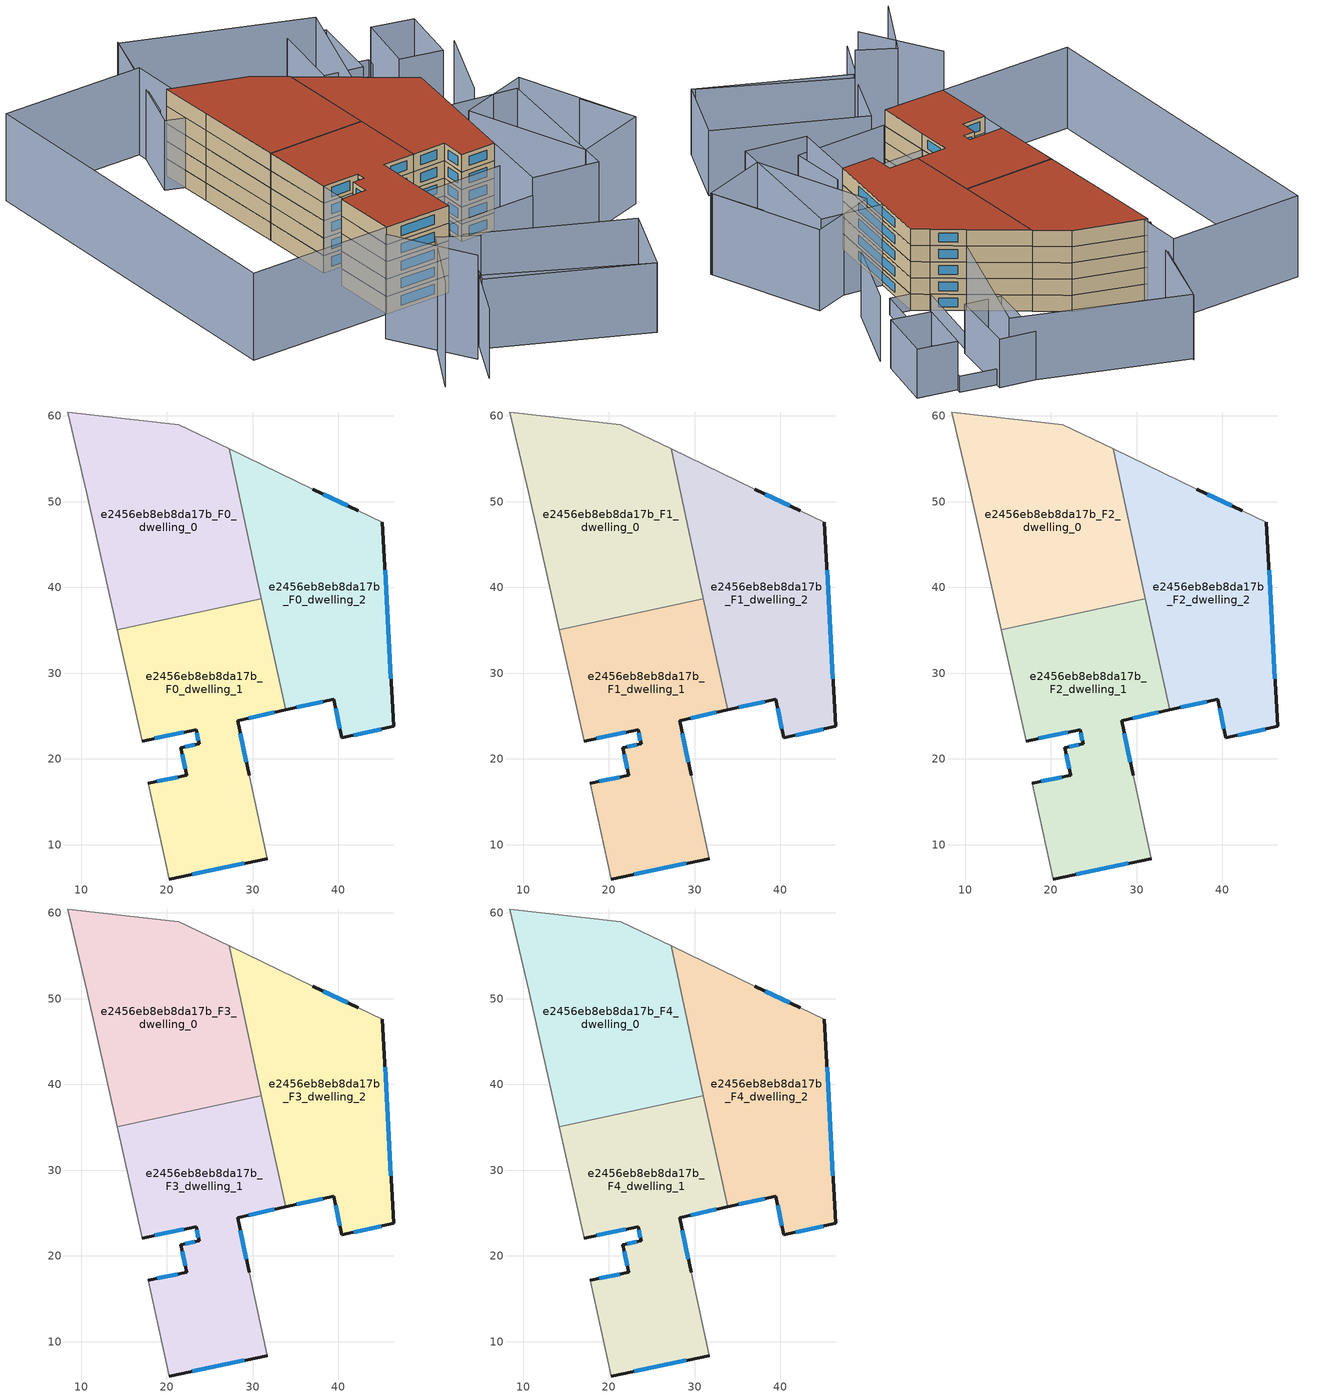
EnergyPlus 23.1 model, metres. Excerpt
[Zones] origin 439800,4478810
e2456eb8eb8da17b_F0_dwelling_0
 floor ground (EU_floor_Construction): 27.24,56.16 31.02,38.69 14.2,35.05 10.63,50.96 8.47,60.45 21.36,58.99 z0
 wall adiabatic (EU_wall_Construction): 27.24,56.16 21.36,58.99 8.47,60.45 10.63,50.96 14.2,35.05 z0:3
 wall to e2456eb8eb8da17b_F0_dwelling_1 (EU_wall_Construction): 14.2,35.05 31.02,38.69 z0:3
 wall to e2456eb8eb8da17b_F0_dwelling_2 (EU_wall_Construction): 31.02,38.69 27.24,56.16 z0:3
e2456eb8eb8da17b_F0_dwelling_1
 floor ground (EU_floor_Construction): 31.02,38.69 33.83,25.71 28.24,24.47 29.6,18.09 31.69,8.36 20.3,6 17.84,17.14 22.31,18.12 21.65,21.3 23.75,21.75 23.42,23.42 17.11,22.07 14.2,35.05 z0
 wall outside (EU_wall_Construction): 29.6,18.09 28.24,24.47 33.83,25.71 / 20.3,6 31.69,8.36 / 17.11,22.07 23.42,23.42 23.75,21.75 21.65,21.3 22.32,18.12 17.84,17.14 z0:3
 wall adiabatic (EU_wall_Construction): 31.69,8.36 29.6,18.09 / 17.84,17.14 20.3,6 / 14.2,35.05 17.11,22.07 z0:3
 wall to e2456eb8eb8da17b_F0_dwelling_2 (EU_wall_Construction): 33.83,25.71 31.02,38.69 z0:3
 window (EU_Window_Construction): 29.28,19.58 28.56,22.98 / 22.97,6.55 29.02,7.81 / 21.27,17.89 18.89,17.37 / 21.8,20.55 22.16,18.86 / 23.26,21.64 22.14,21.4 / 23.5,23.03 23.67,22.14 / 18.59,22.38 21.94,23.11 / 29.55,24.76 32.52,25.42 z0.7:2.3
e2456eb8eb8da17b_F0_dwelling_2
 floor ground (EU_floor_Construction): 42.31,48.95 45.14,47.58 46.42,23.8 40.4,22.44 39.48,26.96 33.83,25.71 27.24,56.16 37.01,51.47 z0
 wall outside (EU_wall_Construction): 33.83,25.71 39.48,26.96 40.4,22.44 46.42,23.8 45.14,47.58 / 42.31,48.95 37.02,51.47 z0:3
 wall adiabatic (EU_wall_Construction): 37.02,51.47 27.24,56.16 / 45.14,47.58 42.31,48.95 z0:3
 window (EU_Window_Construction): 46.12,29.37 45.44,42.01 / 41.81,22.76 45.01,23.49 / 39.7,25.9 40.19,23.5 / 35.15,26 38.16,26.67 / 41.07,49.54 38.26,50.88 z0.7:2.3
e2456eb8eb8da17b_F1_dwelling_0
 floor to e2456eb8eb8da17b_F0_dwelling_0 (EU_floor_Construction): 27.24,56.16 31.02,38.69 14.2,35.05 10.63,50.96 8.47,60.45 21.36,58.99 z3
 wall adiabatic (EU_wall_Construction): 27.24,56.16 21.36,58.99 8.47,60.45 10.63,50.96 14.2,35.05 z3:6
 wall to e2456eb8eb8da17b_F1_dwelling_1 (EU_wall_Construction): 14.2,35.05 31.02,38.69 z3:6
 wall to e2456eb8eb8da17b_F1_dwelling_2 (EU_wall_Construction): 31.02,38.69 27.24,56.16 z3:6
e2456eb8eb8da17b_F1_dwelling_1
 floor to e2456eb8eb8da17b_F0_dwelling_1 (EU_floor_Construction): 31.02,38.69 33.83,25.71 28.24,24.47 29.6,18.09 31.69,8.36 20.3,6 17.84,17.14 22.31,18.12 21.65,21.3 23.75,21.75 23.42,23.42 17.11,22.07 14.2,35.05 z3
 wall outside (EU_wall_Construction): 29.6,18.09 28.24,24.47 33.83,25.71 / 20.3,6 31.69,8.36 / 17.11,22.07 23.42,23.42 23.75,21.75 21.65,21.3 22.32,18.12 17.84,17.14 z3:6
 wall adiabatic (EU_wall_Construction): 31.69,8.36 29.6,18.09 / 17.84,17.14 20.3,6 / 14.2,35.05 17.11,22.07 z3:6
 wall to e2456eb8eb8da17b_F1_dwelling_2 (EU_wall_Construction): 33.83,25.71 31.02,38.69 z3:6
 window (EU_Window_Construction): 29.28,19.58 28.56,22.98 / 22.97,6.55 29.02,7.81 / 21.27,17.89 18.89,17.37 / 21.8,20.55 22.16,18.86 / 23.26,21.64 22.14,21.4 / 23.5,23.03 23.67,22.14 / 18.59,22.38 21.94,23.11 / 29.55,24.76 32.52,25.42 z3.7:5.3
e2456eb8eb8da17b_F1_dwelling_2
 floor to e2456eb8eb8da17b_F0_dwelling_2 (EU_floor_Construction): 42.31,48.95 45.14,47.58 46.42,23.8 40.4,22.44 39.48,26.96 33.83,25.71 27.24,56.16 37.01,51.47 z3
 wall outside (EU_wall_Construction): 33.83,25.71 39.48,26.96 40.4,22.44 46.42,23.8 45.14,47.58 / 42.31,48.95 37.02,51.47 z3:6
 wall adiabatic (EU_wall_Construction): 37.02,51.47 27.24,56.16 / 45.14,47.58 42.31,48.95 z3:6
 window (EU_Window_Construction): 46.12,29.37 45.44,42.01 / 41.81,22.76 45.01,23.49 / 39.7,25.9 40.19,23.5 / 35.15,26 38.16,26.67 / 41.07,49.54 38.26,50.88 z3.7:5.3
e2456eb8eb8da17b_F2_dwelling_0
 floor to e2456eb8eb8da17b_F1_dwelling_0 (EU_floor_Construction): 27.24,56.16 31.02,38.69 14.2,35.05 10.63,50.96 8.47,60.45 21.36,58.99 z6
 wall adiabatic (EU_wall_Construction): 27.24,56.16 21.36,58.99 8.47,60.45 10.63,50.96 14.2,35.05 z6:9
 wall to e2456eb8eb8da17b_F2_dwelling_1 (EU_wall_Construction): 14.2,35.05 31.02,38.69 z6:9
 wall to e2456eb8eb8da17b_F2_dwelling_2 (EU_wall_Construction): 31.02,38.69 27.24,56.16 z6:9
e2456eb8eb8da17b_F2_dwelling_1
 floor to e2456eb8eb8da17b_F1_dwelling_1 (EU_floor_Construction): 31.02,38.69 33.83,25.71 28.24,24.47 29.6,18.09 31.69,8.36 20.3,6 17.84,17.14 22.31,18.12 21.65,21.3 23.75,21.75 23.42,23.42 17.11,22.07 14.2,35.05 z6
 wall outside (EU_wall_Construction): 29.6,18.09 28.24,24.47 33.83,25.71 / 20.3,6 31.69,8.36 / 17.11,22.07 23.42,23.42 23.75,21.75 21.65,21.3 22.32,18.12 17.84,17.14 z6:9
 wall adiabatic (EU_wall_Construction): 31.69,8.36 29.6,18.09 / 17.84,17.14 20.3,6 / 14.2,35.05 17.11,22.07 z6:9
 wall to e2456eb8eb8da17b_F2_dwelling_2 (EU_wall_Construction): 33.83,25.71 31.02,38.69 z6:9
 window (EU_Window_Construction): 29.28,19.58 28.56,22.98 / 22.97,6.55 29.02,7.81 / 21.27,17.89 18.89,17.37 / 21.8,20.55 22.16,18.86 / 23.26,21.64 22.14,21.4 / 23.5,23.03 23.67,22.14 / 18.59,22.38 21.94,23.11 / 29.55,24.76 32.52,25.42 z6.7:8.3
e2456eb8eb8da17b_F2_dwelling_2
 floor to e2456eb8eb8da17b_F1_dwelling_2 (EU_floor_Construction): 42.31,48.95 45.14,47.58 46.42,23.8 40.4,22.44 39.48,26.96 33.83,25.71 27.24,56.16 37.01,51.47 z6
 wall outside (EU_wall_Construction): 33.83,25.71 39.48,26.96 40.4,22.44 46.42,23.8 45.14,47.58 / 42.31,48.95 37.02,51.47 z6:9
 wall adiabatic (EU_wall_Construction): 37.02,51.47 27.24,56.16 / 45.14,47.58 42.31,48.95 z6:9
 window (EU_Window_Construction): 46.12,29.37 45.44,42.01 / 41.81,22.76 45.01,23.49 / 39.7,25.9 40.19,23.5 / 35.15,26 38.16,26.67 / 41.07,49.54 38.26,50.88 z6.7:8.3
e2456eb8eb8da17b_F3_dwelling_0
 floor to e2456eb8eb8da17b_F2_dwelling_0 (EU_floor_Construction): 27.24,56.16 31.02,38.69 14.2,35.05 10.63,50.96 8.47,60.45 21.36,58.99 z9
 wall adiabatic (EU_wall_Construction): 27.24,56.16 21.36,58.99 8.47,60.45 10.63,50.96 14.2,35.05 z9:12
 wall to e2456eb8eb8da17b_F3_dwelling_1 (EU_wall_Construction): 14.2,35.05 31.02,38.69 z9:12
 wall to e2456eb8eb8da17b_F3_dwelling_2 (EU_wall_Construction): 31.02,38.69 27.24,56.16 z9:12
e2456eb8eb8da17b_F3_dwelling_1
 floor to e2456eb8eb8da17b_F2_dwelling_1 (EU_floor_Construction): 31.02,38.69 33.83,25.71 28.24,24.47 29.6,18.09 31.69,8.36 20.3,6 17.84,17.14 22.31,18.12 21.65,21.3 23.75,21.75 23.42,23.42 17.11,22.07 14.2,35.05 z9
 wall outside (EU_wall_Construction): 29.6,18.09 28.24,24.47 33.83,25.71 / 20.3,6 31.69,8.36 / 17.11,22.07 23.42,23.42 23.75,21.75 21.65,21.3 22.32,18.12 17.84,17.14 z9:12
 wall adiabatic (EU_wall_Construction): 31.69,8.36 29.6,18.09 / 17.84,17.14 20.3,6 / 14.2,35.05 17.11,22.07 z9:12
 wall to e2456eb8eb8da17b_F3_dwelling_2 (EU_wall_Construction): 33.83,25.71 31.02,38.69 z9:12
 window (EU_Window_Construction): 29.28,19.58 28.56,22.98 / 22.97,6.55 29.02,7.81 / 21.27,17.89 18.89,17.37 / 21.8,20.55 22.16,18.86 / 23.26,21.64 22.14,21.4 / 23.5,23.03 23.67,22.14 / 18.59,22.38 21.94,23.11 / 29.55,24.76 32.52,25.42 z9.7:11.3
e2456eb8eb8da17b_F3_dwelling_2
 floor to e2456eb8eb8da17b_F2_dwelling_2 (EU_floor_Construction): 42.31,48.95 45.14,47.58 46.42,23.8 40.4,22.44 39.48,26.96 33.83,25.71 27.24,56.16 37.01,51.47 z9
 wall outside (EU_wall_Construction): 33.83,25.71 39.48,26.96 40.4,22.44 46.42,23.8 45.14,47.58 / 42.31,48.95 37.02,51.47 z9:12
 wall adiabatic (EU_wall_Construction): 37.02,51.47 27.24,56.16 / 45.14,47.58 42.31,48.95 z9:12
 window (EU_Window_Construction): 46.12,29.37 45.44,42.01 / 41.81,22.76 45.01,23.49 / 39.7,25.9 40.19,23.5 / 35.15,26 38.16,26.67 / 41.07,49.54 38.26,50.88 z9.7:11.3
e2456eb8eb8da17b_F4_dwelling_0
 floor to e2456eb8eb8da17b_F3_dwelling_0 (EU_floor_Construction): 27.24,56.16 31.02,38.69 14.2,35.05 10.63,50.96 8.47,60.45 21.36,58.99 z12
 wall adiabatic (EU_wall_Construction): 27.24,56.16 21.36,58.99 8.47,60.45 10.63,50.96 14.2,35.05 z12:15
 wall to e2456eb8eb8da17b_F4_dwelling_1 (EU_wall_Construction): 14.2,35.05 31.02,38.69 z12:15
 wall to e2456eb8eb8da17b_F4_dwelling_2 (EU_wall_Construction): 31.02,38.69 27.24,56.16 z12:15
 roof outside (EU_roof_Construction): 31.02,38.69 27.24,56.16 21.36,58.99 8.47,60.45 10.63,50.96 14.2,35.05 z15
e2456eb8eb8da17b_F4_dwelling_1
 floor to e2456eb8eb8da17b_F3_dwelling_1 (EU_floor_Construction): 31.02,38.69 33.83,25.71 28.24,24.47 29.6,18.09 31.69,8.36 20.3,6 17.84,17.14 22.31,18.12 21.65,21.3 23.75,21.75 23.42,23.42 17.11,22.07 14.2,35.05 z12
 wall outside (EU_wall_Construction): 29.6,18.09 28.24,24.47 33.83,25.71 / 20.3,6 31.69,8.36 / 17.11,22.07 23.42,23.42 23.75,21.75 21.65,21.3 22.32,18.12 17.84,17.14 z12:15
 wall adiabatic (EU_wall_Construction): 31.69,8.36 29.6,18.09 / 17.84,17.14 20.3,6 / 14.2,35.05 17.11,22.07 z12:15
 wall to e2456eb8eb8da17b_F4_dwelling_2 (EU_wall_Construction): 33.83,25.71 31.02,38.69 z12:15
 window (EU_Window_Construction): 29.28,19.58 28.56,22.98 / 22.97,6.55 29.02,7.81 / 21.27,17.89 18.89,17.37 / 21.8,20.55 22.16,18.86 / 23.26,21.64 22.14,21.4 / 23.5,23.03 23.67,22.14 / 18.59,22.38 21.94,23.11 / 29.55,24.76 32.52,25.42 z12.7:14.3
 roof outside (EU_roof_Construction): 31.69,8.36 29.6,18.09 28.24,24.47 33.83,25.71 31.02,38.69 14.2,35.05 17.11,22.07 23.42,23.42 23.75,21.75 21.65,21.3 22.31,18.12 17.84,17.14 20.3,6 z15
e2456eb8eb8da17b_F4_dwelling_2
 floor to e2456eb8eb8da17b_F3_dwelling_2 (EU_floor_Construction): 42.31,48.95 45.14,47.58 46.42,23.8 40.4,22.44 39.48,26.96 33.83,25.71 27.24,56.16 37.01,51.47 z12
 wall outside (EU_wall_Construction): 33.83,25.71 39.48,26.96 40.4,22.44 46.42,23.8 45.14,47.58 / 42.31,48.95 37.02,51.47 z12:15
 wall adiabatic (EU_wall_Construction): 37.02,51.47 27.24,56.16 / 45.14,47.58 42.31,48.95 z12:15
 window (EU_Window_Construction): 46.12,29.37 45.44,42.01 / 41.81,22.76 45.01,23.49 / 39.7,25.9 40.19,23.5 / 35.15,26 38.16,26.67 / 41.07,49.54 38.26,50.88 z12.7:14.3
 roof outside (EU_roof_Construction): 46.42,23.8 45.14,47.58 42.31,48.95 37.01,51.47 27.24,56.16 33.83,25.71 39.48,26.96 40.4,22.44 z15
shading: 16.84,-1.1 26.73,-13 / 18.57,-19.02 23.29,-5.14 / 23.29,-5.14 29.87,-7.37 z0:18; 25.8,-19.34 28.9,-8.74 / 28.9,-8.74 54.48,-16.24 / 53.39,46.26 57.03,61.44 / 10.36,82.46 7.06,59.84 / 55.18,-16.48 28.82,-10.17 / 28.82,-10.17 32.24,4.12 / 32.24,4.12 58.6,-2.19 / 58.6,-2.19 55.18,-16.48 / 31.79,7.91 29.55,18.32 / 29.55,18.32 46.53,21.97 / 46.53,21.97 48.77,11.56 / 48.77,11.56 31.79,7.91 / 10.31,82.09 41.1,77.19 / 41.1,77.19 37.01,51.47 / 37.01,51.47 6.22,56.36 / 6.22,56.36 10.31,82.09 z0:12; 69.45,22.85 64.26,31.47 / 47.09,11.2 45.66,37.81 / 45.66,37.81 57,38.42 / 57,38.42 58.43,11.81 / 58.43,11.81 47.09,11.2 / 58.69,41.53 69.58,22.62 / 69.58,22.62 58.2,16.06 / 58.2,16.06 47.3,34.98 / 47.3,34.98 58.69,41.53 / -4.34,0.96 -17.11,63.41 / -17.11,63.41 7.54,68.45 / 7.54,68.45 20.3,6 / 20.3,6 -4.34,0.96 z0:15; 49.69,76.69 48.84,47.47 / 48.84,47.47 42.27,47.67 / 42.27,47.67 43.12,76.88 / 43.12,76.88 49.69,76.69 z0:3; 49.34,64.65 49.67,75.79 / 49.67,75.79 56.86,75.58 / 56.86,75.58 56.53,64.44 / 56.53,64.44 49.34,64.65 / 43.17,77.96 43.29,64.68 / 43.29,64.68 36.76,64.62 / 36.76,64.62 36.63,77.9 / 36.63,77.9 43.17,77.96 z0:9
[Building]
EU S2 Campaign: North Axis=0; Terrain=City; Solar Distribution=FullExterior
[Site:Location]
Madrid: Latitude=40.5; Longitude=-3.5; Time Zone=1; Elevation=609
[SizingPeriod:WeatherFileDays]
AnnualSizingPeriod: Begin Month=1; Begin Day of Month=1; End Month=12; End Day of Month=31; Day of Week for Start Day=Monday; Use Weather File Daylight Saving Period=No; Use Weather File Rain and Snow Indicators=No
[MATERIAL]
EU_InternalMass_Material: Roughness=MediumRough; Thickness=0.1; Conductivity=1; Density=1800; Specific Heat=900; Thermal Absorptance=0.9; Solar Absorptance=0.7; Visible Absorptance=0.7
[MATERIAL:NOMASS] Roughness=MediumRough; Thermal Absorptance=0.9; Solar Absorptance=0.7; Visible Absorptance=0.7
Name | Thermal Resistance
EU_wall_NoMass | 0.419739
EU_roof_NoMass | 0.352165
EU_floor_NoMass | 0.608284
[WINDOWMATERIAL:SIMPLEGLAZINGSYSTEM]
EU_Window_SimpleGlazing: UFactor=4.8352; Solar Heat Gain Coefficient=0.85; Visible Transmittance=0.85
[CONSTRUCTION]
EU_wall_Construction: EU_wall_NoMass
EU_roof_Construction: EU_roof_NoMass
EU_floor_Construction: EU_floor_NoMass
EU_Window_Construction: EU_Window_SimpleGlazing
EU_InternalMass_Construction: EU_InternalMass_Material
[ZONE] Type=1; Multiplier=1; Ceiling Height=autocalculate; Floor Area=autocalculate; Part of Total Floor Area=Yes
Name | Volume
e2456eb8eb8da17b_F0_dwelling_0; e2456eb8eb8da17b_F1_dwelling_0; e2456eb8eb8da17b_F2_dwelling_0; e2456eb8eb8da17b_F3_dwelling_0; e2456eb8eb8da17b_F4_dwelling_0 | 1180.9
e2456eb8eb8da17b_F0_dwelling_1; e2456eb8eb8da17b_F1_dwelling_1; e2456eb8eb8da17b_F2_dwelling_1; e2456eb8eb8da17b_F3_dwelling_1; e2456eb8eb8da17b_F4_dwelling_1 | 1180.91
e2456eb8eb8da17b_F0_dwelling_2; e2456eb8eb8da17b_F1_dwelling_2; e2456eb8eb8da17b_F2_dwelling_2; e2456eb8eb8da17b_F3_dwelling_2; e2456eb8eb8da17b_F4_dwelling_2 | 1180.94
[INTERNALMASS] Construction=EU_InternalMass_Construction
Name | Zone or ZoneList | Surface Area
e2456eb8eb8da17b_F0_dwelling_0_EU_InternalMass | e2456eb8eb8da17b_F0_dwelling_0 | 393.631
e2456eb8eb8da17b_F0_dwelling_1_EU_InternalMass | e2456eb8eb8da17b_F0_dwelling_1 | 393.636
e2456eb8eb8da17b_F0_dwelling_2_EU_InternalMass | e2456eb8eb8da17b_F0_dwelling_2 | 393.648
e2456eb8eb8da17b_F1_dwelling_0_EU_InternalMass | e2456eb8eb8da17b_F1_dwelling_0 | 393.631
e2456eb8eb8da17b_F1_dwelling_1_EU_InternalMass | e2456eb8eb8da17b_F1_dwelling_1 | 393.636
e2456eb8eb8da17b_F1_dwelling_2_EU_InternalMass | e2456eb8eb8da17b_F1_dwelling_2 | 393.648
e2456eb8eb8da17b_F2_dwelling_0_EU_InternalMass | e2456eb8eb8da17b_F2_dwelling_0 | 393.631
e2456eb8eb8da17b_F2_dwelling_1_EU_InternalMass | e2456eb8eb8da17b_F2_dwelling_1 | 393.636
e2456eb8eb8da17b_F2_dwelling_2_EU_InternalMass | e2456eb8eb8da17b_F2_dwelling_2 | 393.648
e2456eb8eb8da17b_F3_dwelling_0_EU_InternalMass | e2456eb8eb8da17b_F3_dwelling_0 | 393.631
e2456eb8eb8da17b_F3_dwelling_1_EU_InternalMass | e2456eb8eb8da17b_F3_dwelling_1 | 393.636
e2456eb8eb8da17b_F3_dwelling_2_EU_InternalMass | e2456eb8eb8da17b_F3_dwelling_2 | 393.648
e2456eb8eb8da17b_F4_dwelling_0_EU_InternalMass | e2456eb8eb8da17b_F4_dwelling_0 | 393.631
e2456eb8eb8da17b_F4_dwelling_1_EU_InternalMass | e2456eb8eb8da17b_F4_dwelling_1 | 393.636
e2456eb8eb8da17b_F4_dwelling_2_EU_InternalMass | e2456eb8eb8da17b_F4_dwelling_2 | 393.648
[OTHEREQUIPMENT] Fuel Type=Electricity; Design Level Calculation Method=Watts/Area; Power per Zone Floor Area=1; Fraction Latent=0; Fraction Radiant=0; Fraction Lost=0; Carbon Dioxide Generation Rate=0; EndUse Subcategory=EU_Step8_InternalGains
Name | Zone or ZoneList or Space or SpaceList | Schedule
EU_Step8_InternalGain_e2456eb8eb8da17b_F0_dwelling_0_f000 | e2456eb8eb8da17b_F0_dwelling_0 | EU_Step8_GainSchedule_e2456eb8eb8da17b_F0_dwelling_0_f000
EU_Step8_InternalGain_e2456eb8eb8da17b_F0_dwelling_1_f000 | e2456eb8eb8da17b_F0_dwelling_1 | EU_Step8_GainSchedule_e2456eb8eb8da17b_F0_dwelling_1_f000
EU_Step8_InternalGain_e2456eb8eb8da17b_F0_dwelling_2_f000 | e2456eb8eb8da17b_F0_dwelling_2 | EU_Step8_GainSchedule_e2456eb8eb8da17b_F0_dwelling_2_f000
EU_Step8_InternalGain_e2456eb8eb8da17b_F1_dwelling_0_f000 | e2456eb8eb8da17b_F1_dwelling_0 | EU_Step8_GainSchedule_e2456eb8eb8da17b_F1_dwelling_0_f000
EU_Step8_InternalGain_e2456eb8eb8da17b_F1_dwelling_1_f000 | e2456eb8eb8da17b_F1_dwelling_1 | EU_Step8_GainSchedule_e2456eb8eb8da17b_F1_dwelling_1_f000
EU_Step8_InternalGain_e2456eb8eb8da17b_F1_dwelling_2_f000 | e2456eb8eb8da17b_F1_dwelling_2 | EU_Step8_GainSchedule_e2456eb8eb8da17b_F1_dwelling_2_f000
EU_Step8_InternalGain_e2456eb8eb8da17b_F2_dwelling_0_f000 | e2456eb8eb8da17b_F2_dwelling_0 | EU_Step8_GainSchedule_e2456eb8eb8da17b_F2_dwelling_0_f000
EU_Step8_InternalGain_e2456eb8eb8da17b_F2_dwelling_1_f000 | e2456eb8eb8da17b_F2_dwelling_1 | EU_Step8_GainSchedule_e2456eb8eb8da17b_F2_dwelling_1_f000
EU_Step8_InternalGain_e2456eb8eb8da17b_F2_dwelling_2_f000 | e2456eb8eb8da17b_F2_dwelling_2 | EU_Step8_GainSchedule_e2456eb8eb8da17b_F2_dwelling_2_f000
EU_Step8_InternalGain_e2456eb8eb8da17b_F3_dwelling_0_f000 | e2456eb8eb8da17b_F3_dwelling_0 | EU_Step8_GainSchedule_e2456eb8eb8da17b_F3_dwelling_0_f000
EU_Step8_InternalGain_e2456eb8eb8da17b_F3_dwelling_1_f000 | e2456eb8eb8da17b_F3_dwelling_1 | EU_Step8_GainSchedule_e2456eb8eb8da17b_F3_dwelling_1_f000
EU_Step8_InternalGain_e2456eb8eb8da17b_F3_dwelling_2_f000 | e2456eb8eb8da17b_F3_dwelling_2 | EU_Step8_GainSchedule_e2456eb8eb8da17b_F3_dwelling_2_f000
EU_Step8_InternalGain_e2456eb8eb8da17b_F4_dwelling_0_f000 | e2456eb8eb8da17b_F4_dwelling_0 | EU_Step8_GainSchedule_e2456eb8eb8da17b_F4_dwelling_0_f000
EU_Step8_InternalGain_e2456eb8eb8da17b_F4_dwelling_1_f000 | e2456eb8eb8da17b_F4_dwelling_1 | EU_Step8_GainSchedule_e2456eb8eb8da17b_F4_dwelling_1_f000
EU_Step8_InternalGain_e2456eb8eb8da17b_F4_dwelling_2_f000 | e2456eb8eb8da17b_F4_dwelling_2 | EU_Step8_GainSchedule_e2456eb8eb8da17b_F4_dwelling_2_f000
[ZONEVENTILATION:DESIGNFLOWRATE] Schedule=EU_AlwaysOn; Design Flow Rate Calculation Method=AirChanges/Hour; Air Changes per Hour=0.703302; Ventilation Type=Natural; Fan Pressure Rise=0; Fan Total Efficiency=1; Constant Term Coefficient=1; Temperature Term Coefficient=0; Velocity Term Coefficient=0; Velocity Squared Term Coefficient=0; Minimum Indoor Temperature=-100; Maximum Indoor Temperature=100; Delta Temperature=-100; Minimum Outdoor Temperature=-100; Maximum Outdoor Temperature=100; Maximum Wind Speed=40
Name | Zone or ZoneList or Space or SpaceList
EU_ConstantAir_e2456eb8eb8da17b_F0_dwelling_0 | e2456eb8eb8da17b_F0_dwelling_0
EU_ConstantAir_e2456eb8eb8da17b_F0_dwelling_1 | e2456eb8eb8da17b_F0_dwelling_1
EU_ConstantAir_e2456eb8eb8da17b_F0_dwelling_2 | e2456eb8eb8da17b_F0_dwelling_2
EU_ConstantAir_e2456eb8eb8da17b_F1_dwelling_0 | e2456eb8eb8da17b_F1_dwelling_0
EU_ConstantAir_e2456eb8eb8da17b_F1_dwelling_1 | e2456eb8eb8da17b_F1_dwelling_1
EU_ConstantAir_e2456eb8eb8da17b_F1_dwelling_2 | e2456eb8eb8da17b_F1_dwelling_2
EU_ConstantAir_e2456eb8eb8da17b_F2_dwelling_0 | e2456eb8eb8da17b_F2_dwelling_0
EU_ConstantAir_e2456eb8eb8da17b_F2_dwelling_1 | e2456eb8eb8da17b_F2_dwelling_1
EU_ConstantAir_e2456eb8eb8da17b_F2_dwelling_2 | e2456eb8eb8da17b_F2_dwelling_2
EU_ConstantAir_e2456eb8eb8da17b_F3_dwelling_0 | e2456eb8eb8da17b_F3_dwelling_0
EU_ConstantAir_e2456eb8eb8da17b_F3_dwelling_1 | e2456eb8eb8da17b_F3_dwelling_1
EU_ConstantAir_e2456eb8eb8da17b_F3_dwelling_2 | e2456eb8eb8da17b_F3_dwelling_2
EU_ConstantAir_e2456eb8eb8da17b_F4_dwelling_0 | e2456eb8eb8da17b_F4_dwelling_0
EU_ConstantAir_e2456eb8eb8da17b_F4_dwelling_1 | e2456eb8eb8da17b_F4_dwelling_1
EU_ConstantAir_e2456eb8eb8da17b_F4_dwelling_2 | e2456eb8eb8da17b_F4_dwelling_2
[HVACTEMPLATE:THERMOSTAT] Constant Heating Setpoint=20; Constant Cooling Setpoint=50
EU_HeatOnly_e2456eb8eb8da17b_F0_dwelling_0; EU_HeatOnly_e2456eb8eb8da17b_F0_dwelling_1; EU_HeatOnly_e2456eb8eb8da17b_F0_dwelling_2; EU_HeatOnly_e2456eb8eb8da17b_F1_dwelling_0; EU_HeatOnly_e2456eb8eb8da17b_F1_dwelling_1; EU_HeatOnly_e2456eb8eb8da17b_F1_dwelling_2; EU_HeatOnly_e2456eb8eb8da17b_F2_dwelling_0; EU_HeatOnly_e2456eb8eb8da17b_F2_dwelling_1; EU_HeatOnly_e2456eb8eb8da17b_F2_dwelling_2; EU_HeatOnly_e2456eb8eb8da17b_F3_dwelling_0; EU_HeatOnly_e2456eb8eb8da17b_F3_dwelling_1; EU_HeatOnly_e2456eb8eb8da17b_F3_dwelling_2; EU_HeatOnly_e2456eb8eb8da17b_F4_dwelling_0; EU_HeatOnly_e2456eb8eb8da17b_F4_dwelling_1; EU_HeatOnly_e2456eb8eb8da17b_F4_dwelling_2
[HVACTEMPLATE:ZONE:IDEALLOADSAIRSYSTEM] System Availability Schedule=EU_AlwaysOn; Maximum Heating Supply Air Temperature=50; Minimum Cooling Supply Air Temperature=13; Maximum Heating Supply Air Humidity Ratio=0.0156; Minimum Cooling Supply Air Humidity Ratio=0.0077; Heating Limit=NoLimit; Cooling Limit=NoLimit; Heating Availability Schedule=EU_AlwaysOn; Cooling Availability Schedule=EU_CoolingOff; Dehumidification Control Type=ConstantSensibleHeatRatio; Cooling Sensible Heat Ratio=0.7; Dehumidification Setpoint=60; Humidification Control Type=None; Humidification Setpoint=30; Outdoor Air Method=None; Outdoor Air Flow Rate per Person=0.00944; Outdoor Air Flow Rate per Zone Floor Area=0; Outdoor Air Flow Rate per Zone=0; Demand Controlled Ventilation Type=None; Outdoor Air Economizer Type=NoEconomizer; Heat Recovery Type=None; Sensible Heat Recovery Effectiveness=0.7; Latent Heat Recovery Effectiveness=0.65
Name | Template Thermostat
e2456eb8eb8da17b_F0_dwelling_0 | EU_HeatOnly_e2456eb8eb8da17b_F0_dwelling_0
e2456eb8eb8da17b_F0_dwelling_1 | EU_HeatOnly_e2456eb8eb8da17b_F0_dwelling_1
e2456eb8eb8da17b_F0_dwelling_2 | EU_HeatOnly_e2456eb8eb8da17b_F0_dwelling_2
e2456eb8eb8da17b_F1_dwelling_0 | EU_HeatOnly_e2456eb8eb8da17b_F1_dwelling_0
e2456eb8eb8da17b_F1_dwelling_1 | EU_HeatOnly_e2456eb8eb8da17b_F1_dwelling_1
e2456eb8eb8da17b_F1_dwelling_2 | EU_HeatOnly_e2456eb8eb8da17b_F1_dwelling_2
e2456eb8eb8da17b_F2_dwelling_0 | EU_HeatOnly_e2456eb8eb8da17b_F2_dwelling_0
e2456eb8eb8da17b_F2_dwelling_1 | EU_HeatOnly_e2456eb8eb8da17b_F2_dwelling_1
e2456eb8eb8da17b_F2_dwelling_2 | EU_HeatOnly_e2456eb8eb8da17b_F2_dwelling_2
e2456eb8eb8da17b_F3_dwelling_0 | EU_HeatOnly_e2456eb8eb8da17b_F3_dwelling_0
e2456eb8eb8da17b_F3_dwelling_1 | EU_HeatOnly_e2456eb8eb8da17b_F3_dwelling_1
e2456eb8eb8da17b_F3_dwelling_2 | EU_HeatOnly_e2456eb8eb8da17b_F3_dwelling_2
e2456eb8eb8da17b_F4_dwelling_0 | EU_HeatOnly_e2456eb8eb8da17b_F4_dwelling_0
e2456eb8eb8da17b_F4_dwelling_1 | EU_HeatOnly_e2456eb8eb8da17b_F4_dwelling_1
e2456eb8eb8da17b_F4_dwelling_2 | EU_HeatOnly_e2456eb8eb8da17b_F4_dwelling_2
[SIZING:ZONE] Zone Cooling Design Supply Air Temperature Input Method=SupplyAirTemperature; Zone Cooling Design Supply Air Temperature=13; Zone Heating Design Supply Air Temperature Input Method=SupplyAirTemperature; Zone Heating Design Supply Air Temperature=50; Zone Cooling Design Supply Air Humidity Ratio=0.008; Zone Heating Design Supply Air Humidity Ratio=0.008; Cooling Design Air Flow Method=DesignDay; Cooling Design Air Flow Rate=0; Cooling Minimum Air Flow per Zone Floor Area=0.000762; Cooling Minimum Air Flow=0; Cooling Minimum Air Flow Fraction=0.2; Heating Design Air Flow Method=DesignDay; Heating Design Air Flow Rate=0; Heating Maximum Air Flow per Zone Floor Area=0.002032; Heating Maximum Air Flow=0.141576; Heating Maximum Air Flow Fraction=0.3; Account for Dedicated Outdoor Air System=No; Dedicated Outdoor Air System Control Strategy=NeutralSupplyAir; Dedicated Outdoor Air Low Setpoint Temperature for Design=autosize; Dedicated Outdoor Air High Setpoint Temperature for Design=autosize; Zone Load Sizing Method=Sensible Load Only No Latent Load; Zone Latent Cooling Design Supply Air Humidity Ratio Input Method=HumidityRatioDifference; Zone Cooling Design Supply Air Humidity Ratio Difference=0.005; Zone Latent Heating Design Supply Air Humidity Ratio Input Method=HumidityRatioDifference; Zone Humidification Design Supply Air Humidity Ratio Difference=0.005
e2456eb8eb8da17b_F0_dwelling_0; e2456eb8eb8da17b_F0_dwelling_1; e2456eb8eb8da17b_F0_dwelling_2; e2456eb8eb8da17b_F1_dwelling_0; e2456eb8eb8da17b_F1_dwelling_1; e2456eb8eb8da17b_F1_dwelling_2; e2456eb8eb8da17b_F2_dwelling_0; e2456eb8eb8da17b_F2_dwelling_1; e2456eb8eb8da17b_F2_dwelling_2; e2456eb8eb8da17b_F3_dwelling_0; e2456eb8eb8da17b_F3_dwelling_1; e2456eb8eb8da17b_F3_dwelling_2; e2456eb8eb8da17b_F4_dwelling_0; e2456eb8eb8da17b_F4_dwelling_1; e2456eb8eb8da17b_F4_dwelling_2
[SCHEDULE:CONSTANT]
Name | Hourly Value
EU_AlwaysOn | 1
EU_CoolingOff | 0
[SCHEDULE:FILE] Column Number=1; Rows to Skip at Top=0; Number of Hours of Data=8760; Column Separator=Comma; Interpolate to Timestep=No; Minutes per Item=60; Adjust Schedule for Daylight Savings=Yes
Name | File
EU_Step8_GainSchedule_e2456eb8eb8da17b_F0_dwelling_0_f000 | ../../schedules/e2456eb8eb8da17b/e2456eb8eb8da17b_F0_dwelling_0_f000_gain.csv
EU_Step8_GainSchedule_e2456eb8eb8da17b_F0_dwelling_1_f000 | ../../schedules/e2456eb8eb8da17b/e2456eb8eb8da17b_F0_dwelling_1_f000_gain.csv
EU_Step8_GainSchedule_e2456eb8eb8da17b_F0_dwelling_2_f000 | ../../schedules/e2456eb8eb8da17b/e2456eb8eb8da17b_F0_dwelling_2_f000_gain.csv
EU_Step8_GainSchedule_e2456eb8eb8da17b_F1_dwelling_0_f000 | ../../schedules/e2456eb8eb8da17b/e2456eb8eb8da17b_F1_dwelling_0_f000_gain.csv
EU_Step8_GainSchedule_e2456eb8eb8da17b_F1_dwelling_1_f000 | ../../schedules/e2456eb8eb8da17b/e2456eb8eb8da17b_F1_dwelling_1_f000_gain.csv
EU_Step8_GainSchedule_e2456eb8eb8da17b_F1_dwelling_2_f000 | ../../schedules/e2456eb8eb8da17b/e2456eb8eb8da17b_F1_dwelling_2_f000_gain.csv
EU_Step8_GainSchedule_e2456eb8eb8da17b_F2_dwelling_0_f000 | ../../schedules/e2456eb8eb8da17b/e2456eb8eb8da17b_F2_dwelling_0_f000_gain.csv
EU_Step8_GainSchedule_e2456eb8eb8da17b_F2_dwelling_1_f000 | ../../schedules/e2456eb8eb8da17b/e2456eb8eb8da17b_F2_dwelling_1_f000_gain.csv
EU_Step8_GainSchedule_e2456eb8eb8da17b_F2_dwelling_2_f000 | ../../schedules/e2456eb8eb8da17b/e2456eb8eb8da17b_F2_dwelling_2_f000_gain.csv
EU_Step8_GainSchedule_e2456eb8eb8da17b_F3_dwelling_0_f000 | ../../schedules/e2456eb8eb8da17b/e2456eb8eb8da17b_F3_dwelling_0_f000_gain.csv
EU_Step8_GainSchedule_e2456eb8eb8da17b_F3_dwelling_1_f000 | ../../schedules/e2456eb8eb8da17b/e2456eb8eb8da17b_F3_dwelling_1_f000_gain.csv
EU_Step8_GainSchedule_e2456eb8eb8da17b_F3_dwelling_2_f000 | ../../schedules/e2456eb8eb8da17b/e2456eb8eb8da17b_F3_dwelling_2_f000_gain.csv
EU_Step8_GainSchedule_e2456eb8eb8da17b_F4_dwelling_0_f000 | ../../schedules/e2456eb8eb8da17b/e2456eb8eb8da17b_F4_dwelling_0_f000_gain.csv
EU_Step8_GainSchedule_e2456eb8eb8da17b_F4_dwelling_1_f000 | ../../schedules/e2456eb8eb8da17b/e2456eb8eb8da17b_F4_dwelling_1_f000_gain.csv
EU_Step8_GainSchedule_e2456eb8eb8da17b_F4_dwelling_2_f000 | ../../schedules/e2456eb8eb8da17b/e2456eb8eb8da17b_F4_dwelling_2_f000_gain.csv
